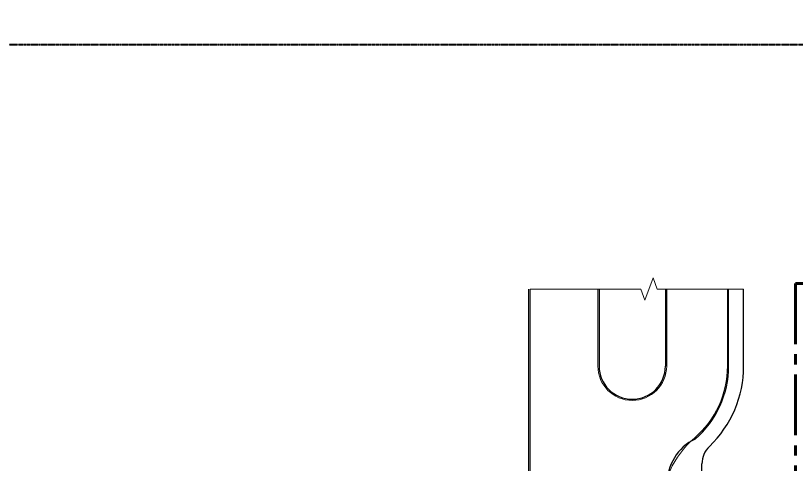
# Model space of a CAD drawing. Header units: inches. Extents: x 5542223 to 12533222, y 497239 to 5189502.
# Drawn here: x 6820169 to 6916560, y 2268608 to 2324023 of the extents above; entities that cross this region are included whole.
import ezdxf

# ---------------------------------------------------------------- set-up
doc = ezdxf.new("R2010")
doc.units = ezdxf.units.IN
doc.header["$MEASUREMENT"] = 0
doc.linetypes.add('CENTER2', pattern=[1.125, 0.75, -0.125, 0.125, -0.125])
doc.linetypes.add('PHANTOM2', pattern=[1.25, 0.625, -0.125, 0.125, -0.125, 0.125, -0.125])
doc.layers.get('0').update_dxf_attribs({"color": 1})
for name, color, linetype, lineweight in [('Footpath', 8, 'Continuous', 5), ('new site profile', 7, 'CENTER2', 60), ('Road', 7, 'Continuous', 15), ('ROW', 7, 'PHANTOM2', 40), ('S_Curbstone', 8, 'Continuous', 30)]:
    doc.layers.add(name, color=color, linetype=linetype, lineweight=lineweight)

msp = doc.modelspace()

# ---------------------------------------------------------------- linework, layer by layer
at = {"ltscale": 0.1}
msp.add_line((6910047.133, 2280750.806), (6910047.133, 2290253.147), dxfattribs=at)
msp.add_line((6904899.953, 2262957.199), (6904899.953, 2268670.364))
msp.add_circle((6864263.374, 1819279.277), 1322040.52)
for centre, radius, start, end in [((6896297.133, 2280750.806), 13750, 313.84466907, 0), ((6907899.953, 2268670.364), 3000, 133.84466907, 180)]:
    msp.add_arc(centre, radius, start, end, dxfattribs=at)
at = {"layer": 'Footpath', "linetype": 'Continuous'}
msp.add_lwpolyline([(6883673.333, 2290253.147), (6897360.121, 2290253.147), (6897860.121, 2288879.408), (6898860.121, 2291626.885), (6899360.121, 2290253.147), (6910047.313, 2290253.147)], dxfattribs=at)
at = {"layer": 'new site profile', "ltscale": 10000}
msp.add_lwpolyline([(7228347.133, 2110957.199), (7226447.133, 2120957.199), (7224897.133, 2130957.199), (7223797.133, 2140957.199), (7222797.133, 2150957.199), (7221597.133, 2160957.199), (7220497.133, 2170957.199), (7219447.133, 2180957.199), (7218367.133, 2190957.199), (7217697.133, 2200957.199), (7216147.133, 2220957.199), (7215107.133, 2240957.199), (7212097.133, 2270957.199), (7211247.133, 2280957.199), (7210447.133, 2290957.199), (6916447.133, 2290957.199), (6916447.133, 2262957.199), (6761787.133, 2262957.199), (6761787.132, 2262957.199), (6513967.133, 2074507.199)], dxfattribs=at)
at = {"layer": 'Road', "ltscale": 0.1}
for p, q in [((6883673.513, 2262957.199), (6883673.513, 2290253.147)), ((6900547.133, 2290253.147), (6900547.133, 2280750.812)), ((6908047.133, 2280750.806), (6908047.133, 2290253.147))]:
    msp.add_line(p, q, dxfattribs=at)
msp.add_lwpolyline([(6892047.133, 2290253.147), (6892047.133, 2280750.806)], dxfattribs=at)
for centre, radius, start, end in [((6896297.133, 2280750.806), 4250, 180, 0), ((6896297.133, 2280750.806), 11750, 310.78266092, 0), ((6911647.133, 2262956.776), 11750, 130.78266092, 180)]:
    msp.add_arc(centre, radius, start, end, dxfattribs=at)
at = {"layer": 'ROW'}
msp.add_lwpolyline([(6385948.585, 2320467.475), (7342578.163, 2320467.475), (7342578.163, 1819279.277), (6385948.585, 1819279.277)], close=True, dxfattribs=at)
at = {"layer": 'S_Curbstone', "ltscale": 50}
for p, q in [((6883523.513, 2262957.199), (6883523.513, 2290253.147)), ((6900397.133, 2290253.147), (6900397.133, 2280750.812)), ((6908197.133, 2280750.806), (6908197.133, 2290253.147))]:
    msp.add_line(p, q, dxfattribs=at)
msp.add_lwpolyline([(6892197.133, 2290253.147), (6892197.133, 2280750.806)], dxfattribs=at)
for centre, radius, start, end in [((6896297.133, 2280750.806), 4100, 180, 0), ((6896297.133, 2280750.806), 11900, 310.78266092, 0), ((6906607.803, 2266323.054), 5982.097, 115.100947, 182.16930967)]:
    msp.add_arc(centre, radius, start, end, dxfattribs=at)

doc.saveas('drawing.dxf')
